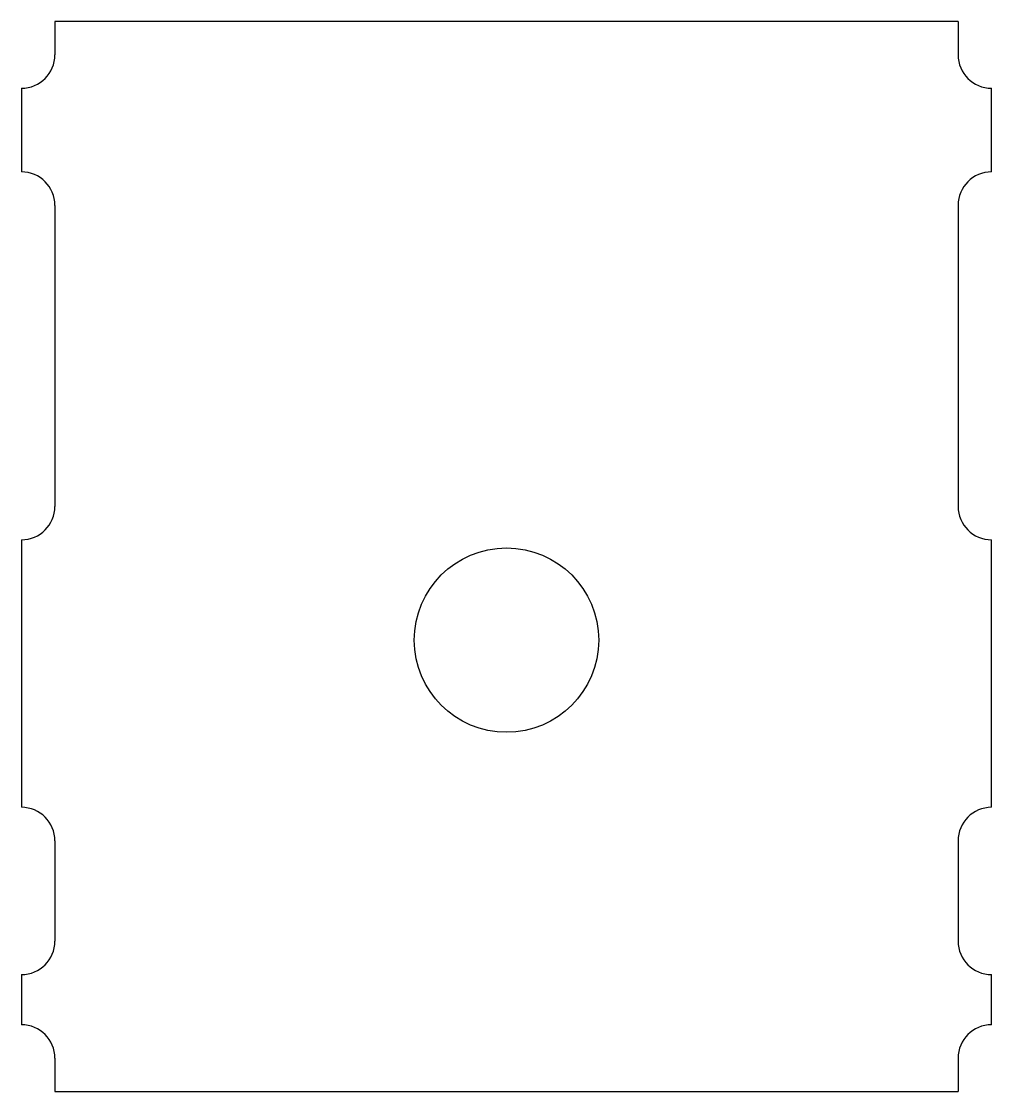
# Model space of a CAD drawing. Extents: x 0 to 36.8, y 0 to 40.6.
import ezdxf

# ---------------------------------------------------------------- set-up
doc = ezdxf.new("R2010")
doc.units = 0
doc.layers.add('20', color=7, linetype='CONTINUOUS')

msp = doc.modelspace()

# ---------------------------------------------------------------- linework, layer by layer
at = {"layer": '20'}
for p, q in [((35.56, 40.64), (1.27, 40.64)), ((1.27, 40.64), (1.27, 39.37)), ((35.56, 40.64), (35.56, 39.37)), ((0, 38.1), (0, 34.925)), ((36.83, 34.925), (36.83, 38.1)), ((1.27, 33.655), (1.27, 22.225)), ((35.56, 33.655), (35.56, 22.225)), ((0, 20.955), (0, 10.795)), ((36.83, 10.795), (36.83, 20.955)), ((1.27, 9.525), (1.27, 5.715)), ((35.56, 9.525), (35.56, 5.715)), ((0, 4.445), (0, 2.54)), ((36.83, 2.54), (36.83, 4.445)), ((1.27, 1.27), (1.27, 0)), ((35.56, 1.27), (35.56, 0)), ((1.27, 0), (35.56, 0))]:
    msp.add_line(p, q, dxfattribs=at)
msp.add_circle((18.415, 17.145), 3.5, dxfattribs=at)
for centre, start, end in [((0, 39.37), 270, 0), ((36.83, 39.37), 180, 270), ((0, 33.655), 0, 90), ((36.83, 33.655), 90, 180), ((0, 22.225), 270, 0), ((36.83, 22.225), 180, 270), ((0, 9.525), 0, 90), ((36.83, 9.525), 90, 180), ((0, 5.715), 270, 0), ((36.83, 5.715), 180, 270), ((0, 1.27), 0, 90), ((36.83, 1.27), 90, 180)]:
    msp.add_arc(centre, 1.27, start, end, dxfattribs=at)

doc.saveas('drawing.dxf')
